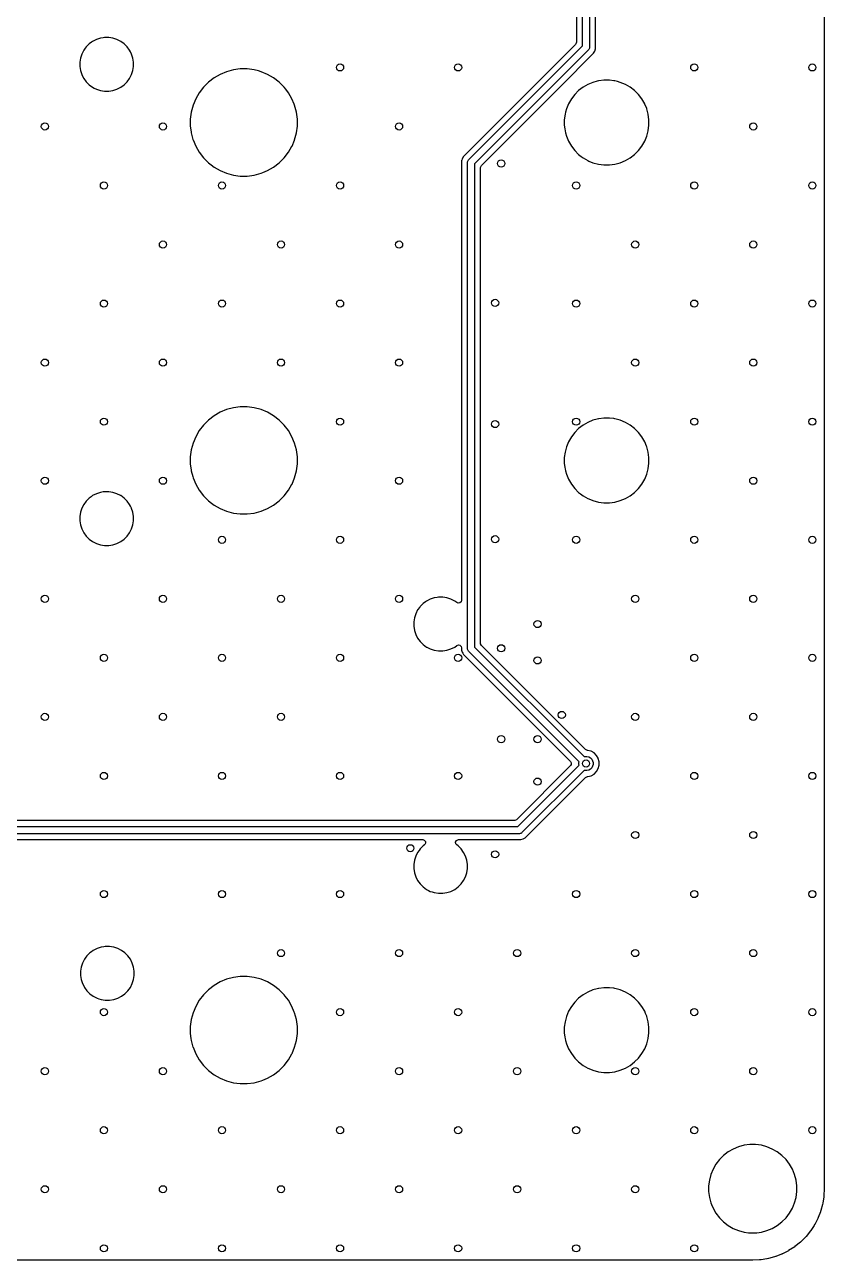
# Model space of a CAD drawing. Extents: x 117 to 217, y -143 to -43.
# Drawn here: x 183.5 to 217, y -143 to -91.2 of the extents above; entities that cross this region are included whole.
import ezdxf

# ---------------------------------------------------------------- set-up
doc = ezdxf.new("R2010")
doc.units = 0
doc.layers.add('BLACK', color=7, linetype='CONTINUOUS')

msp = doc.modelspace()

# ---------------------------------------------------------------- linework, layer by layer
at = {"layer": 'BLACK', "linetype": 'CONTINUOUS'}
for p, q in [((216.9995, -46.003246), (216.9995, -139.996753)), ((206.6095, -84.676386), (206.6095, -91.946103)), ((206.86, -92.101226), (206.86, -84.503843)), ((207.16, -84.503843), (207.16, -92.163358)), ((207.4105, -92.216085), (207.4105, -84.676386)), ((186.056067, -92.138786), (186.01376, -92.197016)), ((186.056069, -92.138784), (186.056067, -92.138786)), ((186.181333, -92.013519), (186.056069, -92.138783)), ((186.056069, -92.138783), (186.056069, -92.138784)), ((186.181334, -92.013519), (186.181333, -92.013519)), ((186.181336, -92.013517), (186.181334, -92.013519)), ((186.274123, -91.946103), (186.181336, -92.013517)), ((186.324659, -91.909386), (186.274123, -91.946103)), ((186.482507, -91.828957), (186.324659, -91.909386)), ((186.48251, -91.828956), (186.482507, -91.828957)), ((186.650993, -91.774214), (186.48251, -91.828956)), ((186.767645, -91.755738), (186.650993, -91.774214)), ((186.825971, -91.7465), (186.767645, -91.755738)), ((187.003129, -91.7465), (186.825971, -91.7465)), ((187.090617, -91.760357), (187.003129, -91.7465)), ((187.178106, -91.774214), (187.090617, -91.760357)), ((187.346589, -91.828956), (187.178106, -91.774214)), ((187.346592, -91.828957), (187.346589, -91.828956)), ((187.50444, -91.909386), (187.346592, -91.828957)), ((187.647764, -92.013517), (187.50444, -91.909386)), ((187.773033, -92.138786), (187.647764, -92.013517)), ((187.877164, -92.28211), (187.773033, -92.138786)), ((206.573181, -92.033784), (201.869522, -96.737442)), ((202.083934, -96.877292), (206.86, -92.101226)), ((206.589815, -92.013142), (206.573181, -92.033784)), ((206.6095, -91.946103), (206.589815, -92.013142)), ((207.16, -92.163358), (207.157118, -92.192621)), ((185.816764, -92.608443), (185.78905, -92.783421)), ((185.871506, -92.43996), (185.816764, -92.608443)), ((185.871507, -92.439957), (185.871506, -92.43996)), ((185.951936, -92.282109), (185.871507, -92.439957)), ((186.01376, -92.197016), (185.951936, -92.282109)), ((187.908958, -92.344509), (187.877164, -92.28211)), ((187.957592, -92.439957), (187.908958, -92.344509)), ((187.957592, -92.439958), (187.957592, -92.439957)), ((188.012336, -92.608445), (187.957592, -92.439958)), ((188.04005, -92.783421), (188.012336, -92.608445)), ((207.116066, -92.269424), (202.34, -97.04549)), ((205.932109, -93.807642), (207.33048, -92.409271)), ((207.134721, -92.246694), (207.116066, -92.269424)), ((207.157118, -92.192621), (207.134721, -92.246694)), ((207.33048, -92.409271), (207.383206, -92.317946)), ((207.383206, -92.317946), (207.383207, -92.317945)), ((207.383207, -92.317945), (207.4105, -92.216085)), ((185.78905, -92.783421), (185.78905, -92.960578)), ((185.78905, -92.960578), (185.816764, -93.135556)), ((185.816764, -93.135556), (185.871506, -93.304039)), ((187.957592, -93.304042), (188.012336, -93.135555)), ((188.012336, -93.135555), (188.04005, -92.960579)), ((188.04005, -92.960579), (188.04005, -92.783421)), ((191.941005, -93.180152), (191.669205, -93.292734)), ((192.225203, -93.104001), (191.941005, -93.180152)), ((192.516883, -93.065601), (192.225203, -93.104001)), ((192.516888, -93.0656), (192.516883, -93.065601)), ((192.516894, -93.0656), (192.516888, -93.0656)), ((192.811106, -93.0656), (192.516894, -93.0656)), ((192.811111, -93.0656), (192.811106, -93.0656)), ((192.811116, -93.065601), (192.811111, -93.0656)), ((193.102796, -93.104001), (192.811116, -93.065601)), ((193.102799, -93.104001), (193.102796, -93.104001)), ((193.1028, -93.104002), (193.102799, -93.104001)), ((193.276365, -93.150509), (193.1028, -93.104002)), ((193.386994, -93.180152), (193.276365, -93.150509)), ((193.658794, -93.292734), (193.386994, -93.180152)), ((185.871506, -93.304039), (185.871507, -93.304042)), ((185.871507, -93.304042), (185.943422, -93.445181)), ((185.943422, -93.445181), (185.951936, -93.46189)), ((185.951936, -93.46189), (186.056067, -93.605214)), ((186.056067, -93.605214), (186.181336, -93.730483)), ((186.181336, -93.730483), (186.32466, -93.834614)), ((187.50444, -93.834614), (187.647764, -93.730483)), ((187.647764, -93.730483), (187.773033, -93.605214)), ((187.773033, -93.605214), (187.877164, -93.46189)), ((187.877164, -93.46189), (187.957592, -93.304042)), ((191.180983, -93.618954), (190.972954, -93.826983)), ((191.18099, -93.618948), (191.180983, -93.618954)), ((191.414394, -93.439851), (191.18099, -93.618948)), ((191.41441, -93.43984), (191.414394, -93.439851)), ((191.669189, -93.292742), (191.41441, -93.43984)), ((191.669205, -93.292734), (191.669189, -93.292742)), ((193.65881, -93.292742), (193.658794, -93.292734)), ((193.913589, -93.43984), (193.65881, -93.292742)), ((193.913592, -93.439842), (193.913589, -93.43984)), ((193.913597, -93.439845), (193.913592, -93.439842)), ((193.913603, -93.439849), (193.913597, -93.439845)), ((193.913605, -93.439851), (193.913603, -93.439849)), ((194.147009, -93.618948), (193.913605, -93.439851)), ((194.147016, -93.618954), (194.147009, -93.618948)), ((194.355045, -93.826983), (194.147016, -93.618954)), ((207.087467, -93.715088), (206.886033, -93.831387)), ((207.087478, -93.715083), (207.087467, -93.715088)), ((207.302379, -93.626068), (207.087478, -93.715083)), ((207.470898, -93.580914), (207.302379, -93.626068)), ((207.52707, -93.565863), (207.470898, -93.580914)), ((207.552694, -93.562489), (207.52707, -93.565863)), ((207.757685, -93.5355), (207.552694, -93.562489)), ((207.757693, -93.5355), (207.757685, -93.5355)), ((207.990307, -93.5355), (207.757693, -93.5355)), ((207.990314, -93.5355), (207.990307, -93.5355)), ((208.16968, -93.559115), (207.990314, -93.5355)), ((208.22093, -93.565863), (208.16968, -93.559115)), ((208.333274, -93.595965), (208.22093, -93.565863)), ((208.44562, -93.626068), (208.333274, -93.595965)), ((208.660521, -93.715083), (208.44562, -93.626068)), ((208.660532, -93.715088), (208.660521, -93.715083)), ((208.861966, -93.831387), (208.660532, -93.715088)), ((186.32466, -93.834614), (186.396426, -93.871181)), ((186.396426, -93.871181), (186.482507, -93.915042)), ((186.482507, -93.915042), (186.48251, -93.915043)), ((186.48251, -93.915043), (186.566751, -93.942414)), ((186.566751, -93.942414), (186.650995, -93.969786)), ((186.650995, -93.969786), (186.825971, -93.9975)), ((186.825971, -93.9975), (186.825972, -93.9975)), ((186.825972, -93.9975), (187.003128, -93.9975)), ((187.003128, -93.9975), (187.003129, -93.9975)), ((187.003129, -93.9975), (187.178105, -93.969786)), ((187.178105, -93.969786), (187.346592, -93.915042)), ((187.346592, -93.915042), (187.50444, -93.834614)), ((190.79384, -94.06041), (190.646742, -94.315189)), ((190.793851, -94.060394), (190.79384, -94.06041)), ((190.972948, -93.82699), (190.793851, -94.060394)), ((190.972954, -93.826983), (190.972948, -93.82699)), ((194.355051, -93.82699), (194.355045, -93.826983)), ((194.422616, -93.915043), (194.355051, -93.82699)), ((194.534155, -94.060403), (194.422616, -93.915043)), ((194.534159, -94.06041), (194.534155, -94.060403)), ((194.681257, -94.315189), (194.534159, -94.06041)), ((204.637798, -95.101953), (205.932109, -93.807642)), ((206.536996, -94.137482), (206.395398, -94.322017)), ((206.537002, -94.137475), (206.536996, -94.137482)), ((206.701475, -93.973002), (206.537002, -94.137475)), ((206.701482, -93.972996), (206.701475, -93.973002)), ((206.886017, -93.831398), (206.701482, -93.972996)), ((206.886033, -93.831387), (206.886017, -93.831398)), ((208.861969, -93.831389), (208.861966, -93.831387)), ((208.861974, -93.831392), (208.861969, -93.831389)), ((208.86198, -93.831396), (208.861974, -93.831392)), ((208.861982, -93.831398), (208.86198, -93.831396)), ((209.046517, -93.972996), (208.861982, -93.831398)), ((209.046524, -93.973002), (209.046517, -93.972996)), ((209.210997, -94.137475), (209.046524, -93.973002)), ((209.211002, -94.137481), (209.210997, -94.137475)), ((209.352608, -94.322026), (209.211002, -94.137481)), ((190.534152, -94.587005), (190.458001, -94.871203)), ((190.646734, -94.315205), (190.534152, -94.587005)), ((190.646742, -94.315189), (190.646734, -94.315205)), ((194.681265, -94.315205), (194.681257, -94.315189)), ((194.776669, -94.545534), (194.681265, -94.315205)), ((194.79385, -94.587013), (194.776669, -94.545534)), ((194.869998, -94.8712), (194.79385, -94.587013)), ((206.190068, -94.738379), (206.154479, -94.871203)), ((206.279083, -94.523478), (206.190068, -94.738379)), ((206.279088, -94.523467), (206.279083, -94.523478)), ((206.395387, -94.322033), (206.279088, -94.523467)), ((206.395398, -94.322017), (206.395387, -94.322033)), ((209.352612, -94.322033), (209.352608, -94.322026)), ((209.468911, -94.523467), (209.352612, -94.322033)), ((209.468913, -94.523472), (209.468911, -94.523467)), ((209.468915, -94.523475), (209.468913, -94.523472)), ((209.475065, -94.538323), (209.468915, -94.523475)), ((209.553087, -94.726686), (209.475065, -94.538323)), ((209.557932, -94.738382), (209.553087, -94.726686)), ((209.618137, -94.96307), (209.557932, -94.738382)), ((190.419601, -95.162883), (190.4196, -95.1629)), ((190.4196, -95.1629), (190.4196, -95.457099)), ((190.458001, -94.871203), (190.419601, -95.162883)), ((194.9084, -95.162894), (194.869998, -94.8712)), ((194.9084, -95.457106), (194.9084, -95.162894)), ((202.626819, -97.112932), (204.546066, -95.193685)), ((204.546066, -95.193685), (204.637798, -95.101953)), ((206.129863, -94.963071), (206.0995, -95.193685)), ((206.0995, -95.193685), (206.0995, -95.426314)), ((206.132164, -94.954485), (206.129863, -94.963071)), ((206.154479, -94.871203), (206.132164, -94.954485)), ((209.6485, -95.193693), (209.618137, -94.96307)), ((209.6485, -95.426307), (209.6485, -95.193693)), ((190.4196, -95.457099), (190.419601, -95.457116)), ((190.419601, -95.457116), (190.451154, -95.696791)), ((190.451154, -95.696791), (190.458002, -95.7488)), ((190.458002, -95.7488), (190.531242, -96.022136)), ((194.79385, -96.032987), (194.869998, -95.7488)), ((194.869998, -95.7488), (194.9084, -95.457106)), ((206.0995, -95.426314), (206.118299, -95.569096)), ((206.118299, -95.569096), (206.129863, -95.65693)), ((206.129863, -95.65693), (206.15448, -95.7488)), ((206.15448, -95.7488), (206.190068, -95.88162)), ((209.557932, -95.881618), (209.618137, -95.65693)), ((209.618137, -95.65693), (209.6485, -95.426307)), ((190.531242, -96.022136), (190.534152, -96.032994)), ((190.534152, -96.032994), (190.646734, -96.304794)), ((190.646734, -96.304794), (190.646742, -96.30481)), ((190.646742, -96.30481), (190.79384, -96.559589)), ((194.534155, -96.559597), (194.681261, -96.304803)), ((194.681261, -96.304803), (194.684087, -96.297982)), ((194.684087, -96.297982), (194.786292, -96.051233)), ((194.786292, -96.051233), (194.79385, -96.032987)), ((206.190068, -95.88162), (206.279083, -96.096521)), ((206.279083, -96.096521), (206.279088, -96.096532)), ((206.279088, -96.096532), (206.395387, -96.297966)), ((206.395387, -96.297966), (206.395398, -96.297982)), ((206.395398, -96.297982), (206.536996, -96.482517)), ((209.211002, -96.482519), (209.352608, -96.297974)), ((209.352608, -96.297974), (209.468915, -96.096525)), ((209.468915, -96.096525), (209.557932, -95.881618)), ((190.79384, -96.559589), (190.793851, -96.559605)), ((190.793851, -96.559605), (190.972948, -96.793009)), ((190.972948, -96.793009), (190.972954, -96.793016)), ((190.972954, -96.793016), (191.180983, -97.001045)), ((194.147011, -97.00105), (194.35505, -96.793011)), ((194.35505, -96.793011), (194.534155, -96.559597)), ((201.816793, -96.828768), (201.799743, -96.8924)), ((201.86952, -96.737445), (201.816793, -96.828768)), ((201.869522, -96.737442), (201.86952, -96.737445)), ((206.536996, -96.482517), (206.537002, -96.482524)), ((206.537002, -96.482524), (206.701475, -96.646997)), ((206.701475, -96.646997), (206.701482, -96.647003)), ((206.701482, -96.647003), (206.811374, -96.731326)), ((206.811374, -96.731326), (206.886026, -96.788608)), ((206.886026, -96.788608), (206.886033, -96.788612)), ((206.886033, -96.788612), (207.087467, -96.904911)), ((208.660525, -96.904915), (208.861974, -96.788608)), ((208.861974, -96.788608), (209.046519, -96.647002)), ((209.046519, -96.647002), (209.211002, -96.482519)), ((191.180983, -97.001045), (191.18099, -97.001051)), ((191.18099, -97.001051), (191.289742, -97.084499)), ((191.289742, -97.084499), (191.414403, -97.180155)), ((191.414403, -97.180155), (191.41441, -97.180159)), ((191.41441, -97.180159), (191.669189, -97.327257)), ((191.669189, -97.327257), (191.669205, -97.327265)), ((191.669205, -97.327265), (191.941005, -97.439847)), ((193.460318, -97.409475), (193.658794, -97.327265)), ((193.658794, -97.327265), (193.658797, -97.327263)), ((193.658797, -97.327263), (193.658803, -97.327261)), ((193.658803, -97.327261), (193.913597, -97.180155)), ((193.913597, -97.180155), (194.147011, -97.00105)), ((201.791218, -96.924218), (201.7895, -96.930626)), ((201.7895, -96.930626), (201.7895, -115.33353)), ((201.791219, -96.924216), (201.791218, -96.924218)), ((201.796392, -96.904911), (201.791219, -96.924216)), ((201.799743, -96.8924), (201.796392, -96.904911)), ((202.04, -96.983358), (202.042882, -96.954094)), ((202.04, -117.357), (202.04, -96.983358)), ((202.042882, -96.954094), (202.055259, -96.924215)), ((202.055259, -96.924215), (202.065279, -96.900023)), ((202.065279, -96.900023), (202.083934, -96.877292)), ((202.34, -97.04549), (202.34, -117.294868)), ((202.5905, -97.200613), (202.610185, -97.133574)), ((202.5905, -109.357685), (202.5905, -97.200613)), ((202.610185, -97.133574), (202.626819, -97.112932)), ((207.087467, -96.904911), (207.087472, -96.904913)), ((207.087472, -96.904913), (207.087475, -96.904915)), ((207.087475, -96.904915), (207.13407, -96.924215)), ((207.13407, -96.924215), (207.302379, -96.993931)), ((207.302379, -96.993931), (207.30238, -96.993931)), ((207.30238, -96.993931), (207.302382, -96.993932)), ((207.302382, -96.993932), (207.52707, -97.054137)), ((207.52707, -97.054137), (207.757693, -97.0845)), ((207.757693, -97.0845), (207.7577, -97.0845)), ((207.7577, -97.0845), (207.9903, -97.0845)), ((207.9903, -97.0845), (207.990307, -97.0845)), ((207.990307, -97.0845), (208.22093, -97.054137)), ((208.22093, -97.054137), (208.445618, -96.993932)), ((208.445618, -96.993932), (208.660525, -96.904915)), ((191.941005, -97.439847), (191.941007, -97.439847)), ((191.941007, -97.439847), (191.941013, -97.43985)), ((191.941013, -97.43985), (192.2252, -97.515998)), ((192.2252, -97.515998), (192.516894, -97.5544)), ((192.516894, -97.5544), (192.516901, -97.5544)), ((192.516901, -97.5544), (192.811099, -97.5544)), ((192.811099, -97.5544), (192.811106, -97.5544)), ((192.811106, -97.5544), (193.1028, -97.515998)), ((193.1028, -97.515998), (193.386987, -97.43985)), ((193.386987, -97.43985), (193.460318, -97.409475)), ((191.414394, -107.603851), (191.18099, -107.782948)), ((191.41441, -107.60384), (191.414394, -107.603851)), ((191.669189, -107.456742), (191.41441, -107.60384)), ((191.669205, -107.456734), (191.669189, -107.456742)), ((191.941005, -107.344152), (191.669205, -107.456734)), ((192.225203, -107.268001), (191.941005, -107.344152)), ((192.516883, -107.229601), (192.225203, -107.268001)), ((192.516888, -107.2296), (192.516883, -107.229601)), ((192.516894, -107.2296), (192.516888, -107.2296)), ((192.811106, -107.2296), (192.516894, -107.2296)), ((192.811111, -107.2296), (192.811106, -107.2296)), ((192.811116, -107.229601), (192.811111, -107.2296)), ((193.102796, -107.268001), (192.811116, -107.229601)), ((193.386994, -107.344152), (193.102796, -107.268001)), ((193.658794, -107.456734), (193.386994, -107.344152)), ((193.65881, -107.456742), (193.658794, -107.456734)), ((193.913589, -107.60384), (193.65881, -107.456742)), ((193.913592, -107.603842), (193.913589, -107.60384)), ((193.913597, -107.603845), (193.913592, -107.603842)), ((193.913603, -107.603849), (193.913597, -107.603845)), ((193.913605, -107.603851), (193.913603, -107.603849)), ((194.147009, -107.782948), (193.913605, -107.603851)), ((207.757685, -107.6995), (207.552694, -107.726489)), ((207.757693, -107.6995), (207.757685, -107.6995)), ((207.990307, -107.6995), (207.757693, -107.6995)), ((207.990314, -107.6995), (207.990307, -107.6995)), ((208.16968, -107.723115), (207.990314, -107.6995)), ((190.79384, -108.22441), (190.646742, -108.479189)), ((190.793851, -108.224394), (190.79384, -108.22441)), ((190.972948, -107.99099), (190.793851, -108.224394)), ((190.972954, -107.990983), (190.972948, -107.99099)), ((191.180983, -107.782954), (190.972954, -107.990983)), ((191.18099, -107.782948), (191.180983, -107.782954)), ((194.147016, -107.782954), (194.147009, -107.782948)), ((194.355045, -107.990983), (194.147016, -107.782954)), ((194.35505, -107.990989), (194.355045, -107.990983)), ((194.534155, -108.224403), (194.35505, -107.990989)), ((194.534159, -108.22441), (194.534155, -108.224403)), ((194.681257, -108.479189), (194.534159, -108.22441)), ((206.701475, -108.137002), (206.537002, -108.301475)), ((206.701482, -108.136996), (206.701475, -108.137002)), ((206.886017, -107.995398), (206.701482, -108.136996)), ((206.886033, -107.995387), (206.886017, -107.995398)), ((207.087467, -107.879088), (206.886033, -107.995387)), ((207.087478, -107.879083), (207.087467, -107.879088)), ((207.302379, -107.790068), (207.087478, -107.879083)), ((207.470898, -107.744914), (207.302379, -107.790068)), ((207.52707, -107.729863), (207.470898, -107.744914)), ((207.552694, -107.726489), (207.52707, -107.729863)), ((208.22093, -107.729863), (208.16968, -107.723115)), ((208.333274, -107.759965), (208.22093, -107.729863)), ((208.44562, -107.790068), (208.333274, -107.759965)), ((208.660521, -107.879083), (208.44562, -107.790068)), ((208.660532, -107.879088), (208.660521, -107.879083)), ((208.861966, -107.995387), (208.660532, -107.879088)), ((208.861969, -107.995389), (208.861966, -107.995387)), ((208.861974, -107.995392), (208.861969, -107.995389)), ((208.86198, -107.995396), (208.861974, -107.995392)), ((208.861982, -107.995398), (208.86198, -107.995396)), ((209.046517, -108.136996), (208.861982, -107.995398)), ((209.046524, -108.137002), (209.046517, -108.136996)), ((209.210997, -108.301475), (209.046524, -108.137002)), ((190.534152, -108.751005), (190.458001, -109.035203)), ((190.646734, -108.479205), (190.534152, -108.751005)), ((190.646742, -108.479189), (190.646734, -108.479205)), ((194.681265, -108.479205), (194.681257, -108.479189)), ((194.793847, -108.751005), (194.681265, -108.479205)), ((194.79385, -108.751013), (194.793847, -108.751005)), ((194.869998, -109.0352), (194.79385, -108.751013)), ((206.279083, -108.687478), (206.190068, -108.902379)), ((206.279088, -108.687467), (206.279083, -108.687478)), ((206.395387, -108.486033), (206.279088, -108.687467)), ((206.395398, -108.486017), (206.395387, -108.486033)), ((206.536996, -108.301482), (206.395398, -108.486017)), ((206.537002, -108.301475), (206.536996, -108.301482)), ((209.211002, -108.301481), (209.210997, -108.301475)), ((209.352608, -108.486026), (209.211002, -108.301481)), ((209.352612, -108.486033), (209.352608, -108.486026)), ((209.468911, -108.687467), (209.352612, -108.486033)), ((209.468916, -108.687478), (209.468911, -108.687467)), ((209.548437, -108.87946), (209.468916, -108.687478)), ((190.458001, -109.035203), (190.419601, -109.326883)), ((194.9084, -109.326894), (194.869998, -109.0352)), ((206.129863, -109.127071), (206.0995, -109.357685)), ((206.190068, -108.902379), (206.129863, -109.127071)), ((209.557932, -108.902382), (209.548437, -108.87946)), ((209.618137, -109.12707), (209.557932, -108.902382)), ((209.6485, -109.357693), (209.618137, -109.12707)), ((190.419601, -109.326883), (190.4196, -109.3269)), ((190.4196, -109.3269), (190.4196, -109.621099)), ((190.4196, -109.621099), (190.419601, -109.621116)), ((190.419601, -109.621116), (190.454024, -109.882589)), ((194.869998, -109.9128), (194.9084, -109.621106)), ((194.9084, -109.621106), (194.9084, -109.326894)), ((202.5905, -117.139745), (202.5905, -109.357685)), ((206.0995, -109.357685), (206.0995, -109.590314)), ((206.0995, -109.590314), (206.123115, -109.76968)), ((206.123115, -109.76968), (206.129863, -109.82093)), ((209.618137, -109.82093), (209.6485, -109.590307)), ((209.6485, -109.590307), (209.6485, -109.357693)), ((190.454024, -109.882589), (190.458002, -109.9128)), ((190.458002, -109.9128), (190.521073, -110.148185)), ((190.521073, -110.148185), (190.534152, -110.196994)), ((190.534152, -110.196994), (190.646734, -110.468794)), ((194.684087, -110.461982), (194.793847, -110.196994)), ((194.793846, -110.196994), (194.79385, -110.196987)), ((194.793847, -110.196994), (194.793846, -110.196994)), ((194.79385, -110.196987), (194.869998, -109.9128)), ((206.129863, -109.82093), (206.15448, -109.9128)), ((206.15448, -109.9128), (206.190068, -110.04562)), ((206.190068, -110.04562), (206.279083, -110.260521)), ((206.279083, -110.260521), (206.279088, -110.260532)), ((206.279088, -110.260532), (206.395387, -110.461966)), ((209.352608, -110.461974), (209.468915, -110.260525)), ((209.468915, -110.260525), (209.557932, -110.045618)), ((209.557932, -110.045618), (209.618137, -109.82093)), ((186.650993, -110.814214), (186.48251, -110.868956)), ((186.767645, -110.795738), (186.650993, -110.814214)), ((186.825971, -110.7865), (186.767645, -110.795738)), ((187.003129, -110.7865), (186.825971, -110.7865)), ((187.090617, -110.800357), (187.003129, -110.7865)), ((187.178106, -110.814214), (187.090617, -110.800357)), ((187.346589, -110.868956), (187.178106, -110.814214)), ((190.646734, -110.468794), (190.646742, -110.46881)), ((190.646742, -110.46881), (190.79384, -110.723589)), ((190.79384, -110.723589), (190.793851, -110.723605)), ((190.793851, -110.723605), (190.972948, -110.957009)), ((194.35505, -110.957011), (194.534155, -110.723597)), ((194.534155, -110.723597), (194.681261, -110.468803)), ((194.681261, -110.468803), (194.684087, -110.461982)), ((206.395387, -110.461966), (206.395398, -110.461982)), ((206.395398, -110.461982), (206.536996, -110.646517)), ((206.536996, -110.646517), (206.537002, -110.646524)), ((206.537002, -110.646524), (206.701475, -110.810997)), ((206.701475, -110.810997), (206.701482, -110.811003)), ((206.701482, -110.811003), (206.777011, -110.868958)), ((208.861974, -110.952608), (209.046519, -110.811002)), ((209.046519, -110.811002), (209.211002, -110.646519)), ((209.211002, -110.646519), (209.352608, -110.461974)), ((185.951936, -111.322109), (185.871507, -111.479957)), ((186.050749, -111.186106), (185.951936, -111.322109)), ((186.056067, -111.178786), (186.050749, -111.186106)), ((186.056069, -111.178784), (186.056067, -111.178786)), ((186.181333, -111.053519), (186.056069, -111.178783)), ((186.056069, -111.178783), (186.056069, -111.178784)), ((186.181334, -111.053519), (186.181333, -111.053519)), ((186.181336, -111.053517), (186.181334, -111.053519)), ((186.262019, -110.994897), (186.181336, -111.053517)), ((186.324659, -110.949386), (186.262019, -110.994897)), ((186.482507, -110.868957), (186.324659, -110.949386)), ((186.48251, -110.868956), (186.482507, -110.868957)), ((187.346592, -110.868957), (187.346589, -110.868956)), ((187.49521, -110.944683), (187.346592, -110.868957)), ((187.50444, -110.949386), (187.49521, -110.944683)), ((187.647764, -111.053517), (187.50444, -110.949386)), ((187.773033, -111.178786), (187.647764, -111.053517)), ((187.877164, -111.32211), (187.773033, -111.178786)), ((187.911456, -111.389411), (187.877164, -111.32211)), ((190.972948, -110.957009), (190.972954, -110.957016)), ((190.972954, -110.957016), (191.180983, -111.165045)), ((191.180983, -111.165045), (191.18099, -111.165051)), ((191.18099, -111.165051), (191.309664, -111.263786)), ((191.309664, -111.263786), (191.414403, -111.344155)), ((191.414403, -111.344155), (191.41441, -111.344159)), ((191.41441, -111.344159), (191.669189, -111.491257)), ((193.658803, -111.491261), (193.913597, -111.344155)), ((193.913597, -111.344155), (194.147011, -111.16505)), ((194.147011, -111.16505), (194.35505, -110.957011)), ((206.777011, -110.868958), (206.886026, -110.952608)), ((206.886026, -110.952608), (206.886033, -110.952612)), ((206.886033, -110.952612), (207.087467, -111.068911)), ((207.087467, -111.068911), (207.087472, -111.068913)), ((207.087472, -111.068913), (207.087475, -111.068915)), ((207.087475, -111.068915), (207.194928, -111.113423)), ((207.194928, -111.113423), (207.302379, -111.157931)), ((207.302379, -111.157931), (207.30238, -111.157931)), ((207.30238, -111.157931), (207.302382, -111.157932)), ((207.302382, -111.157932), (207.52707, -111.218137)), ((207.52707, -111.218137), (207.757693, -111.2485)), ((207.757693, -111.2485), (207.7577, -111.2485)), ((207.7577, -111.2485), (207.9903, -111.2485)), ((207.9903, -111.2485), (207.990307, -111.2485)), ((207.990307, -111.2485), (208.22093, -111.218137)), ((208.22093, -111.218137), (208.445618, -111.157932)), ((208.445618, -111.157932), (208.660525, -111.068915)), ((208.660525, -111.068915), (208.861974, -110.952608)), ((185.816764, -111.648443), (185.78905, -111.823421)), ((185.78905, -111.823421), (185.78905, -112.000578)), ((185.871506, -111.47996), (185.816764, -111.648443)), ((185.871507, -111.479957), (185.871506, -111.47996)), ((187.957592, -111.479957), (187.911456, -111.389411)), ((187.957593, -111.47996), (187.957592, -111.479957)), ((187.961265, -111.491261), (187.957593, -111.47996)), ((188.012336, -111.648445), (187.961265, -111.491261)), ((188.04005, -111.823421), (188.012336, -111.648445)), ((188.04005, -112.000579), (188.04005, -111.823421)), ((191.669189, -111.491257), (191.669205, -111.491265)), ((191.669205, -111.491265), (191.941005, -111.603847)), ((191.941005, -111.603847), (191.941007, -111.603847)), ((191.941007, -111.603847), (191.941013, -111.60385)), ((191.941013, -111.60385), (192.2252, -111.679998)), ((192.2252, -111.679998), (192.516894, -111.7184)), ((192.516894, -111.7184), (192.516901, -111.7184)), ((192.516901, -111.7184), (192.811099, -111.7184)), ((192.811099, -111.7184), (192.811106, -111.7184)), ((192.811106, -111.7184), (193.1028, -111.679998)), ((193.1028, -111.679998), (193.386987, -111.60385)), ((193.386987, -111.60385), (193.494507, -111.559314)), ((193.494507, -111.559314), (193.658794, -111.491265)), ((193.658794, -111.491265), (193.658797, -111.491263)), ((193.658797, -111.491263), (193.658803, -111.491261)), ((185.78905, -112.000578), (185.816764, -112.175556)), ((185.816764, -112.175556), (185.871506, -112.344039)), ((185.871506, -112.344039), (185.871507, -112.344042)), ((185.871507, -112.344042), (185.951936, -112.50189)), ((187.877164, -112.50189), (187.957592, -112.344042)), ((187.957592, -112.344042), (188.012336, -112.175555)), ((188.012336, -112.175555), (188.04005, -112.000579)), ((185.951936, -112.50189), (186.056067, -112.645214)), ((186.056067, -112.645214), (186.181336, -112.770483)), ((186.181336, -112.770483), (186.32466, -112.874614)), ((186.32466, -112.874614), (186.402079, -112.914061)), ((187.346592, -112.955042), (187.50444, -112.874614)), ((187.50444, -112.874614), (187.647764, -112.770483)), ((187.647764, -112.770483), (187.773033, -112.645214)), ((187.773033, -112.645214), (187.877164, -112.50189)), ((186.402079, -112.914061), (186.482507, -112.955042)), ((186.482507, -112.955042), (186.48251, -112.955043)), ((186.48251, -112.955043), (186.566751, -112.982414)), ((186.566751, -112.982414), (186.650995, -113.009786)), ((186.650995, -113.009786), (186.825971, -113.0375)), ((186.825971, -113.0375), (186.825972, -113.0375)), ((186.825972, -113.0375), (187.003128, -113.0375)), ((187.003128, -113.0375), (187.003129, -113.0375)), ((187.003129, -113.0375), (187.178105, -113.009786)), ((187.178105, -113.009786), (187.346592, -112.955042)), ((200.180783, -115.473519), (200.055519, -115.598783)), ((200.180784, -115.473519), (200.180783, -115.473519)), ((200.180786, -115.473517), (200.180784, -115.473519)), ((200.28119, -115.400569), (200.180786, -115.473517)), ((200.324109, -115.369386), (200.28119, -115.400569)), ((200.481957, -115.288957), (200.324109, -115.369386)), ((200.48196, -115.288956), (200.481957, -115.288957)), ((200.650443, -115.234214), (200.48196, -115.288956)), ((200.767095, -115.215738), (200.650443, -115.234214)), ((200.825421, -115.2065), (200.767095, -115.215738)), ((201.002579, -115.2065), (200.825421, -115.2065)), ((201.090067, -115.220357), (201.002579, -115.2065)), ((201.177556, -115.234214), (201.090067, -115.220357)), ((201.346039, -115.288956), (201.177556, -115.234214)), ((201.346042, -115.288957), (201.346039, -115.288956)), ((201.50389, -115.369386), (201.346042, -115.288957)), ((201.592614, -115.433848), (201.50389, -115.369386)), ((201.647853, -115.456268), (201.592614, -115.433848)), ((201.717011, -115.446324), (201.647853, -115.456268)), ((201.769815, -115.400569), (201.717011, -115.446324)), ((201.7895, -115.33353), (201.769815, -115.400569)), ((199.870956, -115.89996), (199.816214, -116.068443)), ((199.870957, -115.899957), (199.870956, -115.89996)), ((199.951386, -115.742109), (199.870957, -115.899957)), ((200.038501, -115.622207), (199.951386, -115.742109)), ((200.055517, -115.598786), (200.038501, -115.622207)), ((200.055519, -115.598784), (200.055517, -115.598786)), ((200.055519, -115.598783), (200.055519, -115.598784)), ((199.816214, -116.068443), (199.7885, -116.243421)), ((199.7885, -116.243421), (199.7885, -116.420578)), ((199.7885, -116.420578), (199.816214, -116.595556)), ((199.816214, -116.595556), (199.870956, -116.764039)), ((199.870956, -116.764039), (199.870957, -116.764042)), ((199.870957, -116.764042), (199.951386, -116.92189)), ((199.951386, -116.92189), (200.055517, -117.065214)), ((200.055517, -117.065214), (200.180786, -117.190483)), ((200.180786, -117.190483), (200.32411, -117.294614)), ((200.32411, -117.294614), (200.343067, -117.304273)), ((200.343067, -117.304273), (200.481957, -117.375042)), ((200.481957, -117.375042), (200.48196, -117.375043)), ((200.48196, -117.375043), (200.566201, -117.402414)), ((200.566201, -117.402414), (200.650445, -117.429786)), ((200.650445, -117.429786), (200.825421, -117.4575)), ((200.825421, -117.4575), (200.825422, -117.4575)), ((200.825422, -117.4575), (201.002578, -117.4575)), ((201.002578, -117.4575), (201.002579, -117.4575)), ((201.002579, -117.4575), (201.177555, -117.429786)), ((201.177555, -117.429786), (201.346042, -117.375042)), ((201.346042, -117.375042), (201.50389, -117.294614)), ((201.50389, -117.294614), (201.592614, -117.230151)), ((201.592614, -117.230151), (201.65842, -117.206671)), ((201.65842, -117.206671), (201.726474, -117.222496)), ((201.726474, -117.222496), (201.775169, -117.272601)), ((201.775169, -117.272601), (201.7895, -117.330469)), ((201.7895, -117.330469), (201.7895, -117.409727)), ((201.7895, -117.409727), (201.794875, -117.429786)), ((201.794875, -117.429786), (201.816793, -117.511589)), ((201.816793, -117.511589), (201.843156, -117.55725)), ((201.843156, -117.55725), (201.86952, -117.602913)), ((202.042882, -117.386263), (202.04, -117.357)), ((202.065279, -117.440335), (202.042882, -117.386263)), ((202.083934, -117.463066), (202.065279, -117.440335)), ((206.722317, -122.101449), (202.083934, -117.463066)), ((202.34, -117.294868), (206.934449, -121.889317)), ((202.593334, -117.166103), (202.5905, -117.139745)), ((202.626819, -117.227426), (202.593334, -117.166103)), ((206.989574, -121.590181), (202.626819, -117.227426)), ((201.86952, -117.602913), (201.869522, -117.602915)), ((201.869522, -117.602915), (206.355926, -122.089319)), ((207.010216, -121.606815), (206.989574, -121.590181)), ((207.077255, -121.6265), (207.010216, -121.606815)), ((207.082472, -121.6265), (207.077255, -121.6265)), ((207.082475, -121.6265), (207.082472, -121.6265)), ((207.211006, -121.66094), (207.082475, -121.6265)), ((207.222489, -121.664017), (207.211006, -121.66094)), ((207.348011, -121.736488), (207.222488, -121.664017)), ((207.222488, -121.664017), (207.222489, -121.664017)), ((206.355926, -122.089319), (206.389411, -122.150642)), ((206.384427, -122.220334), (206.355926, -122.264681)), ((206.389411, -122.150642), (206.384427, -122.220334)), ((206.712567, -122.137842), (206.722317, -122.101449)), ((206.712567, -122.216158), (206.712567, -122.137842)), ((206.722317, -122.25255), (206.712567, -122.216158)), ((206.934449, -121.889317), (206.970842, -121.879567)), ((206.970842, -121.879567), (207.049158, -121.879567)), ((207.049158, -121.879567), (207.124805, -121.899836)), ((207.124805, -121.899836), (207.192628, -121.938994)), ((207.192628, -121.938994), (207.248006, -121.994372)), ((207.248006, -121.994372), (207.287164, -122.062195)), ((207.287164, -122.062195), (207.307433, -122.137842)), ((207.307433, -122.216158), (207.287164, -122.291805)), ((207.307433, -122.137842), (207.307433, -122.216158)), ((207.348017, -121.736493), (207.348011, -121.736488)), ((207.450506, -121.838982), (207.348017, -121.736493)), ((207.450511, -121.838988), (207.450506, -121.838982)), ((207.51584, -121.952142), (207.450511, -121.838988)), ((207.522984, -121.964515), (207.51584, -121.952142)), ((207.5605, -122.104525), (207.522984, -121.964515)), ((207.5605, -122.249475), (207.5605, -122.104525)), ((206.355926, -122.264681), (204.089426, -124.531181)), ((204.156868, -124.818), (206.722317, -122.25255)), ((206.934449, -122.464682), (204.325066, -125.074066)), ((206.970842, -122.474433), (206.934449, -122.464682)), ((207.049158, -122.474433), (206.970842, -122.474433)), ((206.989574, -122.763819), (207.050897, -122.730334)), ((207.124805, -122.454164), (207.049158, -122.474433)), ((207.050897, -122.730334), (207.077255, -122.7275)), ((207.077255, -122.7275), (207.082472, -122.7275)), ((207.082472, -122.7275), (207.082475, -122.7275)), ((207.082475, -122.7275), (207.222485, -122.689984)), ((207.192628, -122.415006), (207.124805, -122.454164)), ((207.248006, -122.359628), (207.192628, -122.415006)), ((207.222485, -122.689984), (207.348015, -122.617509)), ((207.287164, -122.291805), (207.248006, -122.359628)), ((207.348015, -122.617509), (207.450509, -122.515015)), ((207.450509, -122.515015), (207.522984, -122.389485)), ((207.522984, -122.389485), (207.5605, -122.249475)), ((204.464913, -125.28848), (206.989574, -122.763819)), ((204.001745, -124.5675), (183.168386, -124.5675)), ((204.028103, -124.564666), (204.001745, -124.5675)), ((204.089426, -124.531181), (204.028103, -124.564666)), ((182.995844, -124.818), (204.156868, -124.818)), ((204.219, -125.118), (182.995844, -125.118)), ((204.248264, -125.115118), (204.219, -125.118)), ((204.270661, -125.10584), (204.248264, -125.115118)), ((204.302335, -125.092721), (204.270661, -125.10584)), ((204.325066, -125.074066), (204.302335, -125.092721)), ((204.373588, -125.341207), (204.464913, -125.28848)), ((183.168386, -125.3685), (200.163918, -125.3685)), ((200.010796, -125.820338), (199.951386, -125.902109)), ((200.055517, -125.758786), (200.010796, -125.820338)), ((200.055519, -125.758784), (200.055517, -125.758786)), ((200.180783, -125.633519), (200.055519, -125.758783)), ((200.055519, -125.758783), (200.055519, -125.758784)), ((200.163918, -125.3685), (200.230957, -125.388185)), ((200.180784, -125.633519), (200.180783, -125.633519)), ((200.180786, -125.633517), (200.180784, -125.633519)), ((200.236806, -125.592815), (200.180786, -125.633517)), ((200.230957, -125.388185), (200.276712, -125.440989)), ((200.257631, -125.573703), (200.236806, -125.592815)), ((200.286656, -125.510147), (200.257631, -125.573703)), ((200.276712, -125.440989), (200.286656, -125.510147)), ((201.542552, -125.467874), (201.575158, -125.40608)), ((201.548531, -125.537488), (201.542552, -125.467874)), ((201.591195, -125.592816), (201.548531, -125.537488)), ((201.575158, -125.40608), (201.635997, -125.371722)), ((201.647214, -125.633517), (201.591195, -125.592816)), ((201.635997, -125.371722), (201.664082, -125.3685)), ((201.772483, -125.758786), (201.647214, -125.633517)), ((201.664082, -125.3685), (204.271725, -125.3685)), ((201.876613, -125.902109), (201.772483, -125.758786)), ((204.271725, -125.3685), (204.271727, -125.3685)), ((204.271727, -125.3685), (204.373588, -125.341207)), ((199.816214, -126.228443), (199.7885, -126.403421)), ((199.870956, -126.05996), (199.816214, -126.228443)), ((199.870957, -126.059957), (199.870956, -126.05996)), ((199.951386, -125.902109), (199.870957, -126.059957)), ((201.957042, -126.059957), (201.876613, -125.902109)), ((201.957042, -126.059958), (201.957042, -126.059957)), ((202.011786, -126.228445), (201.957042, -126.059958)), ((202.0395, -126.403421), (202.011786, -126.228445)), ((199.7885, -126.403421), (199.7885, -126.580578)), ((199.7885, -126.580578), (199.816214, -126.755556)), ((199.816214, -126.755556), (199.870956, -126.924039)), ((201.957042, -126.924042), (202.011786, -126.755555)), ((202.011786, -126.755555), (202.0395, -126.580579)), ((202.0395, -126.580579), (202.0395, -126.403421)), ((199.870956, -126.924039), (199.870957, -126.924042)), ((199.870957, -126.924042), (199.951386, -127.08189)), ((199.951386, -127.08189), (200.055517, -127.225214)), ((200.055517, -127.225214), (200.180786, -127.350483)), ((200.180786, -127.350483), (200.32411, -127.454614)), ((201.50389, -127.454614), (201.647214, -127.350483)), ((201.647214, -127.350483), (201.772483, -127.225214)), ((201.772483, -127.225214), (201.876614, -127.08189)), ((201.876614, -127.08189), (201.957042, -126.924042)), ((200.32411, -127.454614), (200.401529, -127.494061)), ((200.401529, -127.494061), (200.481957, -127.535042)), ((200.481957, -127.535042), (200.48196, -127.535043)), ((200.48196, -127.535043), (200.563459, -127.561523)), ((200.563459, -127.561523), (200.650445, -127.589786)), ((200.650445, -127.589786), (200.825421, -127.6175)), ((200.825421, -127.6175), (200.825422, -127.6175)), ((200.825422, -127.6175), (201.002578, -127.6175)), ((201.002578, -127.6175), (201.002579, -127.6175)), ((201.002579, -127.6175), (201.177555, -127.589786)), ((201.177555, -127.589786), (201.346042, -127.535042)), ((201.346042, -127.535042), (201.50389, -127.454614)), ((186.512507, -129.928957), (186.354659, -130.009386)), ((186.51251, -129.928956), (186.512507, -129.928957)), ((186.680993, -129.874214), (186.51251, -129.928956)), ((186.797645, -129.855738), (186.680993, -129.874214)), ((186.855971, -129.8465), (186.797645, -129.855738)), ((187.033129, -129.8465), (186.855971, -129.8465)), ((187.120617, -129.860357), (187.033129, -129.8465)), ((187.208106, -129.874214), (187.120617, -129.860357)), ((187.376589, -129.928956), (187.208106, -129.874214)), ((187.376592, -129.928957), (187.376589, -129.928956)), ((187.53444, -130.009386), (187.376592, -129.928957)), ((185.981936, -130.382109), (185.901507, -130.539957)), ((186.041346, -130.300338), (185.981936, -130.382109)), ((186.086067, -130.238786), (186.041346, -130.300338)), ((186.086069, -130.238784), (186.086067, -130.238786)), ((186.211333, -130.113519), (186.086069, -130.238783)), ((186.086069, -130.238783), (186.086069, -130.238784)), ((186.211334, -130.113519), (186.211333, -130.113519)), ((186.211336, -130.113517), (186.211334, -130.113519)), ((186.272888, -130.068796), (186.211336, -130.113517)), ((186.354659, -130.009386), (186.272888, -130.068796)), ((187.677764, -130.113517), (187.53444, -130.009386)), ((187.803033, -130.238786), (187.677764, -130.113517)), ((187.907163, -130.382109), (187.803033, -130.238786)), ((187.987592, -130.539957), (187.907163, -130.382109)), ((185.846764, -130.708443), (185.81905, -130.883421)), ((185.81905, -130.883421), (185.81905, -131.060578)), ((185.901506, -130.53996), (185.846764, -130.708443)), ((185.901507, -130.539957), (185.901506, -130.53996)), ((187.987592, -130.539958), (187.987592, -130.539957)), ((188.042336, -130.708445), (187.987592, -130.539958)), ((188.07005, -130.883421), (188.042336, -130.708445)), ((188.07005, -131.060579), (188.07005, -130.883421)), ((185.81905, -131.060578), (185.846764, -131.235556)), ((185.846764, -131.235556), (185.901506, -131.404039)), ((185.901506, -131.404039), (185.901507, -131.404042)), ((185.901507, -131.404042), (185.978879, -131.55589)), ((187.907164, -131.56189), (187.987592, -131.404042)), ((187.987592, -131.404042), (188.042336, -131.235555)), ((188.042336, -131.235555), (188.07005, -131.060579)), ((191.414394, -131.479851), (191.18099, -131.658948)), ((191.41441, -131.47984), (191.414394, -131.479851)), ((191.669189, -131.332742), (191.41441, -131.47984)), ((191.669205, -131.332734), (191.669189, -131.332742)), ((191.941005, -131.220152), (191.669205, -131.332734)), ((192.225203, -131.144001), (191.941005, -131.220152)), ((192.516883, -131.105601), (192.225203, -131.144001)), ((192.516888, -131.1056), (192.516883, -131.105601)), ((192.516894, -131.1056), (192.516888, -131.1056)), ((192.811106, -131.1056), (192.516894, -131.1056)), ((192.811111, -131.1056), (192.811106, -131.1056)), ((192.811116, -131.105601), (192.811111, -131.1056)), ((193.102796, -131.144001), (192.811116, -131.105601)), ((193.386994, -131.220152), (193.102796, -131.144001)), ((193.658794, -131.332734), (193.386994, -131.220152)), ((193.65881, -131.332742), (193.658794, -131.332734)), ((193.913589, -131.47984), (193.65881, -131.332742)), ((193.913592, -131.479842), (193.913589, -131.47984)), ((193.913597, -131.479845), (193.913592, -131.479842)), ((193.913603, -131.479849), (193.913597, -131.479845)), ((193.913605, -131.479851), (193.913603, -131.479849)), ((194.147009, -131.658948), (193.913605, -131.479851)), ((185.978879, -131.55589), (185.981936, -131.56189)), ((185.981936, -131.56189), (186.086067, -131.705214)), ((186.086067, -131.705214), (186.211336, -131.830483)), ((186.211336, -131.830483), (186.35466, -131.934614)), ((186.35466, -131.934614), (186.406039, -131.960793)), ((186.406039, -131.960793), (186.512507, -132.015042)), ((186.512507, -132.015042), (186.51251, -132.015043)), ((186.51251, -132.015043), (186.583696, -132.038172)), ((186.583696, -132.038172), (186.680995, -132.069786)), ((187.208105, -132.069786), (187.376592, -132.015042)), ((187.376592, -132.015042), (187.53444, -131.934614)), ((187.53444, -131.934614), (187.677764, -131.830483)), ((187.677764, -131.830483), (187.803033, -131.705214)), ((187.803033, -131.705214), (187.907164, -131.56189)), ((190.972948, -131.86699), (190.793851, -132.100394)), ((190.972954, -131.866983), (190.972948, -131.86699)), ((191.180983, -131.658954), (190.972954, -131.866983)), ((191.18099, -131.658948), (191.180983, -131.658954)), ((194.147016, -131.658954), (194.147009, -131.658948)), ((194.355045, -131.866983), (194.147016, -131.658954)), ((194.355051, -131.86699), (194.355045, -131.866983)), ((194.397627, -131.922476), (194.355051, -131.86699)), ((194.534155, -132.100403), (194.397627, -131.922476)), ((206.701475, -132.013002), (206.537002, -132.177475)), ((206.701482, -132.012996), (206.701475, -132.013002)), ((206.886017, -131.871398), (206.701482, -132.012996)), ((206.886033, -131.871387), (206.886017, -131.871398)), ((207.087467, -131.755088), (206.886033, -131.871387)), ((207.087478, -131.755083), (207.087467, -131.755088)), ((207.302379, -131.666068), (207.087478, -131.755083)), ((207.470898, -131.620914), (207.302379, -131.666068)), ((207.52707, -131.605863), (207.470898, -131.620914)), ((207.552694, -131.602489), (207.52707, -131.605863)), ((207.757685, -131.5755), (207.552694, -131.602489)), ((207.757693, -131.5755), (207.757685, -131.5755)), ((207.990307, -131.5755), (207.757693, -131.5755)), ((207.990314, -131.5755), (207.990307, -131.5755)), ((208.16968, -131.599115), (207.990314, -131.5755)), ((208.22093, -131.605863), (208.16968, -131.599115)), ((208.333274, -131.635965), (208.22093, -131.605863)), ((208.44562, -131.666068), (208.333274, -131.635965)), ((208.660521, -131.755083), (208.44562, -131.666068)), ((208.660532, -131.755088), (208.660521, -131.755083)), ((208.861966, -131.871387), (208.660532, -131.755088)), ((208.861969, -131.871389), (208.861966, -131.871387)), ((208.861974, -131.871392), (208.861969, -131.871389)), ((208.86198, -131.871396), (208.861974, -131.871392)), ((208.861982, -131.871398), (208.86198, -131.871396)), ((209.046517, -132.012996), (208.861982, -131.871398)), ((209.046524, -132.013002), (209.046517, -132.012996)), ((209.210997, -132.177475), (209.046524, -132.013002)), ((186.680995, -132.069786), (186.855971, -132.0975)), ((186.855971, -132.0975), (186.855972, -132.0975)), ((186.855972, -132.0975), (187.033128, -132.0975)), ((187.033128, -132.0975), (187.033129, -132.0975)), ((187.033129, -132.0975), (187.208105, -132.069786)), ((190.646734, -132.355205), (190.534152, -132.627005)), ((190.646742, -132.355189), (190.646734, -132.355205)), ((190.79384, -132.10041), (190.646742, -132.355189)), ((190.793851, -132.100394), (190.79384, -132.10041)), ((194.534159, -132.10041), (194.534155, -132.100403)), ((194.681257, -132.355189), (194.534159, -132.10041)), ((194.681265, -132.355205), (194.681257, -132.355189)), ((194.779754, -132.592982), (194.681265, -132.355205)), ((206.279083, -132.563478), (206.190068, -132.778379)), ((206.279088, -132.563467), (206.279083, -132.563478)), ((206.395387, -132.362033), (206.279088, -132.563467)), ((206.395398, -132.362017), (206.395387, -132.362033)), ((206.536996, -132.177482), (206.395398, -132.362017)), ((206.537002, -132.177475), (206.536996, -132.177482)), ((209.211002, -132.177481), (209.210997, -132.177475)), ((209.352608, -132.362026), (209.211002, -132.177481)), ((209.352612, -132.362033), (209.352608, -132.362026)), ((209.468911, -132.563467), (209.352612, -132.362033)), ((209.468913, -132.563472), (209.468911, -132.563467)), ((209.468915, -132.563475), (209.468913, -132.563472)), ((209.504831, -132.650185), (209.468915, -132.563475)), ((190.458001, -132.911203), (190.419601, -133.202883)), ((190.534152, -132.627005), (190.458001, -132.911203)), ((194.79385, -132.627013), (194.779754, -132.592982)), ((194.869998, -132.9112), (194.79385, -132.627013)), ((194.9084, -133.202894), (194.869998, -132.9112)), ((206.129863, -133.003071), (206.0995, -133.233685)), ((206.190068, -132.778379), (206.129863, -133.003071)), ((209.554799, -132.770819), (209.504831, -132.650185)), ((209.557932, -132.778382), (209.554799, -132.770819)), ((209.618137, -133.00307), (209.557932, -132.778382)), ((209.6485, -133.233693), (209.618137, -133.00307)), ((190.419601, -133.202883), (190.4196, -133.2029)), ((190.4196, -133.2029), (190.4196, -133.497099)), ((190.4196, -133.497099), (190.419601, -133.497116)), ((190.419601, -133.497116), (190.445906, -133.696928)), ((194.869998, -133.7888), (194.9084, -133.497106)), ((194.9084, -133.233685), (194.9084, -133.202894)), ((194.9084, -133.497106), (194.9084, -133.233685)), ((206.0995, -133.233685), (206.0995, -133.466314)), ((206.0995, -133.466314), (206.123115, -133.64568)), ((209.618137, -133.69693), (209.6485, -133.466307)), ((209.6485, -133.466307), (209.6485, -133.233693)), ((190.445906, -133.696928), (190.458002, -133.7888)), ((190.458002, -133.7888), (190.531078, -134.061524)), ((190.531078, -134.061524), (190.534152, -134.072994)), ((190.534152, -134.072994), (190.646734, -134.344794)), ((194.684087, -134.337982), (194.793847, -134.072994)), ((194.793846, -134.072994), (194.79385, -134.072987)), ((194.793847, -134.072994), (194.793846, -134.072994)), ((194.79385, -134.072987), (194.869998, -133.7888)), ((206.123115, -133.64568), (206.129863, -133.69693)), ((206.129863, -133.69693), (206.15448, -133.7888)), ((206.15448, -133.7888), (206.190068, -133.92162)), ((206.190068, -133.92162), (206.279083, -134.136521)), ((209.468915, -134.136525), (209.557932, -133.921618)), ((209.557932, -133.921618), (209.618137, -133.69693)), ((190.646734, -134.344794), (190.646742, -134.34481)), ((190.646742, -134.34481), (190.79384, -134.599589)), ((190.79384, -134.599589), (190.793851, -134.599605)), ((190.793851, -134.599605), (190.972948, -134.833009)), ((194.35505, -134.833011), (194.534155, -134.599597)), ((194.534155, -134.599597), (194.681261, -134.344803)), ((194.681261, -134.344803), (194.684087, -134.337982)), ((206.279083, -134.136521), (206.279088, -134.136532)), ((206.279088, -134.136532), (206.395387, -134.337966)), ((206.395387, -134.337966), (206.395398, -134.337982)), ((206.395398, -134.337982), (206.536996, -134.522517)), ((206.536996, -134.522517), (206.537002, -134.522524)), ((206.537002, -134.522524), (206.701475, -134.686997)), ((209.046519, -134.687002), (209.211002, -134.522519)), ((209.211002, -134.522519), (209.352608, -134.337974)), ((209.352608, -134.337974), (209.468915, -134.136525)), ((190.972948, -134.833009), (190.972954, -134.833016)), ((190.972954, -134.833016), (191.180983, -135.041045)), ((191.180983, -135.041045), (191.180989, -135.04105)), ((191.180989, -135.04105), (191.414403, -135.220155)), ((193.913597, -135.220155), (194.147011, -135.04105)), ((194.147011, -135.04105), (194.35505, -134.833011)), ((206.701475, -134.686997), (206.701481, -134.687002)), ((206.701481, -134.687002), (206.886026, -134.828608)), ((206.886026, -134.828608), (206.886033, -134.828612)), ((206.886033, -134.828612), (207.087467, -134.944911)), ((207.087467, -134.944911), (207.087472, -134.944913)), ((207.087472, -134.944913), (207.087475, -134.944915)), ((207.087475, -134.944915), (207.194928, -134.989423)), ((207.194928, -134.989423), (207.302379, -135.033931)), ((207.302379, -135.033931), (207.30238, -135.033931)), ((207.30238, -135.033931), (207.302382, -135.033932)), ((207.302382, -135.033932), (207.52707, -135.094137)), ((207.52707, -135.094137), (207.757693, -135.1245)), ((207.757693, -135.1245), (207.7577, -135.1245)), ((207.7577, -135.1245), (207.9903, -135.1245)), ((207.9903, -135.1245), (207.990307, -135.1245)), ((207.990307, -135.1245), (208.22093, -135.094137)), ((208.22093, -135.094137), (208.445618, -135.033932)), ((208.445618, -135.033932), (208.660525, -134.944915)), ((208.660525, -134.944915), (208.861974, -134.828608)), ((208.861974, -134.828608), (209.046519, -134.687002)), ((191.414403, -135.220155), (191.41441, -135.220159)), ((191.41441, -135.220159), (191.669189, -135.367257)), ((191.669189, -135.367257), (191.669205, -135.367265)), ((191.669205, -135.367265), (191.941005, -135.479847)), ((191.941005, -135.479847), (191.941007, -135.479847)), ((191.941007, -135.479847), (191.941013, -135.47985)), ((191.941013, -135.47985), (192.2252, -135.555998)), ((192.2252, -135.555998), (192.516894, -135.5944)), ((192.516894, -135.5944), (192.516901, -135.5944)), ((192.516901, -135.5944), (192.811099, -135.5944)), ((192.811099, -135.5944), (192.811106, -135.5944)), ((192.811106, -135.5944), (193.1028, -135.555998)), ((193.1028, -135.555998), (193.386987, -135.47985)), ((193.386987, -135.47985), (193.460318, -135.449475)), ((193.460318, -135.449475), (193.658794, -135.367265)), ((193.658794, -135.367265), (193.658797, -135.367263)), ((193.658797, -135.367263), (193.658803, -135.367261)), ((193.658803, -135.367261), (193.913597, -135.220155)), ((213.403895, -138.243947), (213.179794, -138.336773)), ((213.638214, -138.181161), (213.403895, -138.243947)), ((213.878711, -138.1495), (213.638214, -138.181161)), ((213.878712, -138.1495), (213.878711, -138.1495)), ((214.121288, -138.1495), (213.878712, -138.1495)), ((214.121289, -138.1495), (214.121288, -138.1495)), ((214.361785, -138.181161), (214.121289, -138.1495)), ((214.596104, -138.243947), (214.361785, -138.181161)), ((214.820205, -138.336773), (214.596104, -138.243947)), ((212.605733, -138.777263), (212.458067, -138.969706)), ((212.605739, -138.777256), (212.605733, -138.777263)), ((212.777256, -138.605739), (212.605739, -138.777256)), ((212.777263, -138.605733), (212.777256, -138.605739)), ((212.969706, -138.458067), (212.777263, -138.605733)), ((213.179785, -138.336777), (212.969706, -138.458067)), ((213.179794, -138.336773), (213.179785, -138.336777)), ((214.820212, -138.336776), (214.820205, -138.336773)), ((215.030289, -138.458064), (214.820212, -138.336776)), ((215.030292, -138.458066), (215.030289, -138.458064)), ((215.030293, -138.458067), (215.030292, -138.458066)), ((215.222736, -138.605733), (215.030293, -138.458067)), ((215.222743, -138.605739), (215.222736, -138.605733)), ((215.39426, -138.777256), (215.222743, -138.605739)), ((215.394265, -138.777262), (215.39426, -138.777256)), ((215.541936, -138.969711), (215.394265, -138.777262)), ((212.336773, -139.179794), (212.243947, -139.403895)), ((212.336777, -139.179785), (212.336773, -139.179794)), ((212.458067, -138.969706), (212.336777, -139.179785)), ((215.663224, -139.179788), (215.541936, -138.969711)), ((215.756054, -139.4039), (215.663224, -139.179788)), ((212.181161, -139.638214), (212.1495, -139.878711)), ((212.243947, -139.403895), (212.181161, -139.638214)), ((215.818838, -139.638211), (215.756054, -139.4039)), ((215.8505, -139.878712), (215.818838, -139.638211)), ((212.1495, -139.878711), (212.1495, -140.121288)), ((212.1495, -140.121288), (212.181161, -140.361785)), ((215.818838, -140.361789), (215.8505, -140.121288)), ((215.8505, -140.121288), (215.8505, -139.878712)), ((216.984204, -140.287574), (216.977187, -140.349856)), ((216.984814, -140.280182), (216.984204, -140.287574)), ((216.99933, -140.003244), (216.984814, -140.280182)), ((216.9995, -139.996753), (216.99933, -140.003244)), ((212.181161, -140.361785), (212.243947, -140.596104)), ((212.243947, -140.596104), (212.272581, -140.665232)), ((212.272581, -140.665232), (212.336776, -140.820212)), ((212.336776, -140.820212), (212.458064, -141.030289)), ((215.541936, -141.030289), (215.663224, -140.820212)), ((215.663224, -140.820212), (215.756054, -140.5961)), ((215.756054, -140.5961), (215.818838, -140.361789)), ((216.922806, -140.665232), (216.857719, -140.908138)), ((216.923923, -140.660729), (216.922806, -140.665232)), ((216.936569, -140.605319), (216.923923, -140.660729)), ((216.93815, -140.597126), (216.936569, -140.605319)), ((216.97644, -140.355371), (216.93815, -140.597126)), ((216.977187, -140.349856), (216.97644, -140.355371)), ((212.458064, -141.030289), (212.458066, -141.030292)), ((212.458066, -141.030292), (212.458067, -141.030293)), ((212.458067, -141.030293), (212.605733, -141.222736)), ((212.605733, -141.222736), (212.605739, -141.222743)), ((212.605739, -141.222743), (212.777256, -141.39426)), ((215.222738, -141.394265), (215.394265, -141.222738)), ((215.394265, -141.222738), (215.541936, -141.030289)), ((216.729075, -141.241799), (216.600591, -141.493964)), ((216.730309, -141.239307), (216.729075, -141.241799)), ((216.740223, -141.218721), (216.730309, -141.239307)), ((216.744268, -141.209355), (216.740223, -141.218721)), ((216.838791, -140.963111), (216.744268, -141.209355)), ((216.840068, -140.959629), (216.838791, -140.963111)), ((216.854985, -140.916999), (216.840068, -140.959629)), ((216.857719, -140.908138), (216.854985, -140.916999)), ((212.777256, -141.39426), (212.777262, -141.394265)), ((212.777262, -141.394265), (212.969711, -141.541936)), ((212.969711, -141.541936), (213.179788, -141.663224)), ((213.179788, -141.663224), (213.4039, -141.756054)), ((213.4039, -141.756054), (213.638211, -141.818838)), ((213.638211, -141.818838), (213.818586, -141.842584)), ((213.818586, -141.842584), (213.878711, -141.8505)), ((213.878711, -141.8505), (213.878712, -141.8505)), ((213.878712, -141.8505), (214.121289, -141.8505)), ((214.121289, -141.8505), (214.169388, -141.844167)), ((214.169388, -141.844167), (214.361789, -141.818838)), ((214.361789, -141.818838), (214.5961, -141.756054)), ((214.5961, -141.756054), (214.820212, -141.663224)), ((214.820212, -141.663224), (215.030289, -141.541936)), ((215.030289, -141.541936), (215.222738, -141.394265)), ((216.422558, -141.768109), (216.233149, -142.00201)), ((216.430187, -141.757609), (216.422558, -141.768109)), ((216.57025, -141.541932), (216.430187, -141.757609)), ((216.594105, -141.505197), (216.57025, -141.541932)), ((216.600591, -141.493964), (216.594105, -141.505197)), ((216.00201, -142.233149), (215.768109, -142.422558)), ((216.011655, -142.224464), (216.00201, -142.233149)), ((216.224464, -142.011655), (216.011655, -142.224464)), ((216.233149, -142.00201), (216.224464, -142.011655)), ((214.605319, -142.936569), (214.597126, -142.93815)), ((214.660729, -142.923923), (214.605319, -142.936569)), ((214.665232, -142.922806), (214.660729, -142.923923)), ((214.908138, -142.857719), (214.665232, -142.922806)), ((214.916999, -142.854985), (214.908138, -142.857719)), ((214.959629, -142.840068), (214.916999, -142.854985)), ((214.963111, -142.838791), (214.959629, -142.840068)), ((215.209355, -142.744268), (214.963111, -142.838791)), ((215.218721, -142.740223), (215.209355, -142.744268)), ((215.239307, -142.730309), (215.218721, -142.740223)), ((215.241799, -142.729075), (215.239307, -142.730309)), ((215.493964, -142.600591), (215.241799, -142.729075)), ((215.505197, -142.594105), (215.493964, -142.600591)), ((215.757609, -142.430187), (215.505197, -142.594105)), ((215.768109, -142.422558), (215.757609, -142.430187)), ((213.996753, -142.9995), (120.003246, -142.9995)), ((214.003244, -142.99933), (213.996753, -142.9995)), ((214.280182, -142.984814), (214.003244, -142.99933)), ((214.287574, -142.984204), (214.280182, -142.984814)), ((214.349856, -142.977187), (214.287574, -142.984204)), ((214.355371, -142.97644), (214.349856, -142.977187)), ((214.597126, -142.93815), (214.355371, -142.97644))]:
    msp.add_line(p, q, dxfattribs=at)
at = {"layer": 'BLACK'}
for centre in [(196.698476, -93), (201.648222, -93), (211.547714, -93), (216.49746, -93), (184.324111, -95.474873), (189.273857, -95.474873), (199.173349, -95.474873), (214.022587, -95.474873), (203.454, -97.028), (186.798984, -97.949746), (191.74873, -97.949746), (196.698476, -97.949746), (206.597968, -97.949746), (211.547714, -97.949746), (216.49746, -97.949746), (189.273857, -100.424619), (194.223603, -100.424619), (199.173349, -100.424619), (209.072841, -100.424619), (214.022587, -100.424619), (186.798984, -102.899492), (191.74873, -102.899492), (196.698476, -102.899492), (203.2, -102.87), (206.597968, -102.899492), (211.547714, -102.899492), (216.49746, -102.899492), (184.324111, -105.374365), (189.273857, -105.374365), (194.223603, -105.374365), (199.173349, -105.374365), (209.072841, -105.374365), (214.022587, -105.374365), (186.798984, -107.849238), (196.698476, -107.849238), (206.597968, -107.849238), (211.547714, -107.849238), (216.49746, -107.849238), (203.2, -107.95), (184.324111, -110.324111), (189.273857, -110.324111), (199.173349, -110.324111), (214.022587, -110.324111), (191.74873, -112.798984), (196.698476, -112.798984), (203.2, -112.776), (206.597968, -112.798984), (211.547714, -112.798984), (216.49746, -112.798984), (184.324111, -115.273857), (189.273857, -115.273857), (194.223603, -115.273857), (199.173349, -115.273857), (209.072841, -115.273857), (214.022587, -115.273857), (204.978, -116.332), (203.454, -117.348), (186.798984, -117.74873), (191.74873, -117.74873), (196.698476, -117.74873), (201.648222, -117.74873), (204.978, -117.856), (211.547714, -117.74873), (216.49746, -117.74873), (184.324111, -120.223603), (189.273857, -120.223603), (194.223603, -120.223603), (205.994, -120.142), (209.072841, -120.223603), (214.022587, -120.223603), (203.454, -121.158), (204.978, -121.158), (207.01, -122.177), (186.798984, -122.698476), (191.74873, -122.698476), (196.698476, -122.698476), (201.648222, -122.698476), (211.547714, -122.698476), (216.49746, -122.698476), (204.978, -122.936), (209.072841, -125.173349), (214.022587, -125.173349), (199.644, -125.73), (203.2, -125.984), (186.798984, -127.648222), (191.74873, -127.648222), (196.698476, -127.648222), (206.597968, -127.648222), (211.547714, -127.648222), (216.49746, -127.648222), (194.223603, -130.123095), (199.173349, -130.123095), (204.123095, -130.123095), (209.072841, -130.123095), (214.022587, -130.123095), (186.798984, -132.597968), (196.698476, -132.597968), (201.648222, -132.597968), (211.547714, -132.597968), (216.49746, -132.597968), (184.324111, -135.072841), (189.273857, -135.072841), (199.173349, -135.072841), (204.123095, -135.072841), (209.072841, -135.072841), (214.022587, -135.072841), (186.798984, -137.547714), (191.74873, -137.547714), (196.698476, -137.547714), (201.648222, -137.547714), (206.597968, -137.547714), (211.547714, -137.547714), (216.49746, -137.547714), (184.324111, -140.022587), (189.273857, -140.022587), (194.223603, -140.022587), (199.173349, -140.022587), (204.123095, -140.022587), (209.072841, -140.022587), (186.798984, -142.49746), (191.74873, -142.49746), (196.698476, -142.49746), (201.648222, -142.49746), (206.597968, -142.49746), (211.547714, -142.49746)]:
    msp.add_circle(centre, 0.15, dxfattribs=at)

doc.saveas('drawing.dxf')
